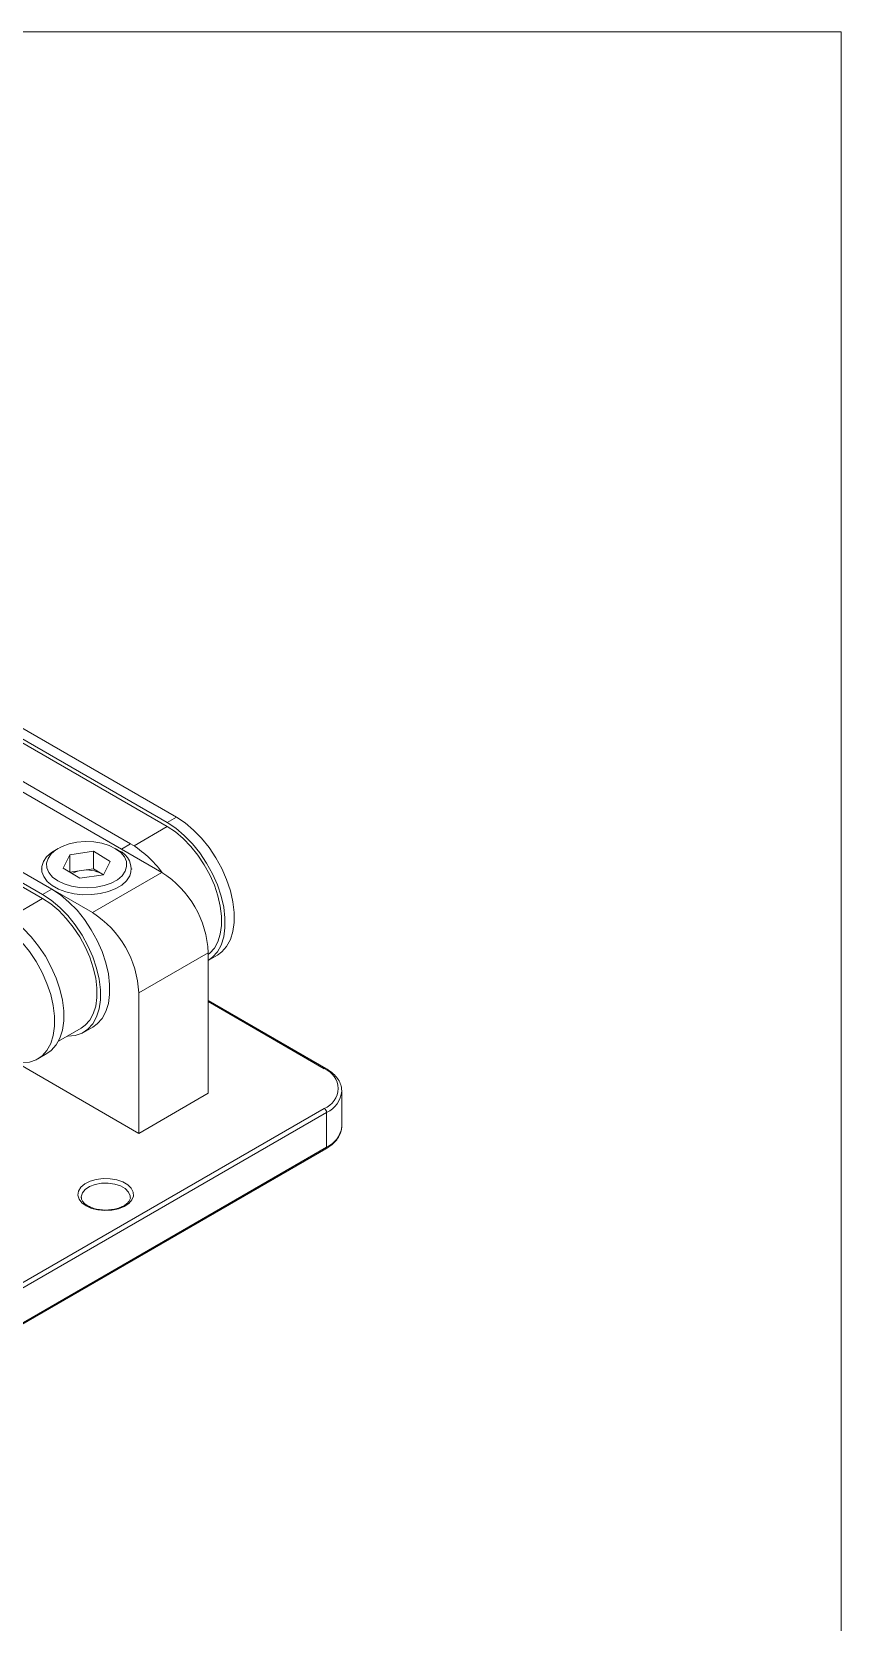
# Model space of a CAD drawing. Header units: millimetres. Extents: x 5 to 292, y 6 to 206.
# Drawn here: x 242.6 to 292, y 108.5 to 205.6 of the extents above; entities that cross this region are included whole.
import ezdxf

# ---------------------------------------------------------------- set-up
doc = ezdxf.new("R2010")
doc.units = ezdxf.units.MM

msp = doc.modelspace()

# ---------------------------------------------------------------- linework, layer by layer
at = {"color": 7, "linetype": 'Continuous', "lineweight": 0}
for p, q in [((5.021, 205.587), (292.021, 205.587)), ((292.021, 205.587), (292.021, 5.587))]:
    msp.add_line(p, q, dxfattribs=at)
at = {"color": 7, "linetype": 'Continuous', "lineweight": 15}
for p, q in [((208.147, 182.641), (251.422, 157.659)), ((250.53, 154.286), (202.305, 182.125)), ((207.582, 182.314), (250.857, 157.332)), ((207.582, 182.069), (250.857, 157.087)), ((204.78, 180.697), (248.055, 155.715)), ((205.345, 181.023), (248.62, 156.041)), ((246.287, 151.837), (198.062, 179.676)), ((243.246, 152.939), (199.971, 177.921)), ((243.246, 152.694), (199.971, 177.676)), ((243.812, 153.265), (200.537, 178.248)), ((251.422, 157.659), (250.857, 157.332)), ((244.201, 155.755), (243.988, 155.633)), ((244.908, 155.37), (244.499, 154.55)), ((246.343, 155.575), (244.908, 155.37)), ((244.908, 154.309), (244.908, 155.37)), ((246.343, 155.575), (247.368, 154.96)), ((246.343, 154.514), (246.343, 155.575)), ((247.878, 155.633), (247.666, 155.755)), ((248.62, 156.041), (248.055, 155.715)), ((243.183, 154.51), (243.183, 154.49)), ((245.524, 153.935), (244.499, 154.55)), ((245.626, 154.411), (244.908, 154.309)), ((246.343, 154.514), (245.626, 154.411)), ((246.343, 154.514), (246.856, 154.206)), ((246.958, 154.141), (247.368, 154.96)), ((248.683, 154.49), (248.683, 154.51)), ((244.908, 154.309), (244.907, 154.305)), ((246.958, 154.141), (245.524, 153.935)), ((250.53, 154.286), (246.287, 151.837)), ((246.954, 154.14), (246.856, 154.206)), ((246.856, 154.206), (246.96, 154.144)), ((243.246, 152.939), (243.812, 153.265)), ((253.358, 149.387), (249.115, 146.938)), ((253.358, 140.813), (253.358, 149.387)), ((253.358, 148.92), (253.922, 149.246)), ((249.115, 138.364), (249.115, 146.938)), ((260.55, 142.321), (253.358, 146.473)), ((244.213, 143.987), (245.596, 144.786)), ((245.746, 144.526), (246.312, 144.852)), ((242.944, 142.908), (243.51, 143.235)), ((241.847, 142.56), (249.115, 138.364)), ((253.358, 140.813), (249.115, 138.364)), ((261.518, 141.005), (261.52, 140.936)), ((261.52, 138.813), (261.52, 140.936)), ((237.993, 126.922), (260.45, 139.887)), ((260.592, 139.642), (238.134, 126.677)), ((260.592, 139.642), (260.592, 137.519)), ((261.517, 138.738), (261.52, 138.813)), ((238.092, 124.463), (260.55, 137.427)), ((238.134, 124.554), (260.592, 137.519)), ((245.6, 134.466), (245.601, 134.438)), ((248.6, 134.466), (248.6, 134.484))]:
    msp.add_line(p, q, dxfattribs=at)
at = {"color": 8, "linetype": 'Continuous', "lineweight": 15}
for p, q in [((250.857, 157.087), (248.826, 155.915)), ((241.216, 151.522), (243.246, 152.694)), ((260.45, 142.311), (253.358, 146.406))]:
    msp.add_line(p, q, dxfattribs=at)
at = {"color": 7, "linetype": 'Continuous', "lineweight": 15, "flags": 128}
for points in [[(250.857, 157.332), (251.383, 156.982), (251.899, 156.549), (252.391, 156.042), (252.848, 155.473), (253.261, 154.854), (253.621, 154.199), (253.918, 153.523), (254.148, 152.841), (254.303, 152.168), (254.382, 151.519), (254.382, 150.909), (254.303, 150.351), (254.148, 149.858), (253.918, 149.441), (253.621, 149.108), (253.356, 148.919)], [(251.422, 157.659), (251.949, 157.309), (252.464, 156.876), (252.956, 156.369), (253.414, 155.8), (253.827, 155.181), (254.186, 154.526), (254.484, 153.85), (254.713, 153.168), (254.869, 152.495), (254.948, 151.846), (254.948, 151.236), (254.869, 150.678), (254.713, 150.185), (254.484, 149.767), (254.186, 149.435), (253.922, 149.246)], [(250.857, 157.087), (251.352, 156.758), (251.836, 156.351), (252.299, 155.875), (252.729, 155.34), (253.117, 154.758), (253.455, 154.142), (253.735, 153.507), (253.95, 152.866), (254.097, 152.233), (254.171, 151.623), (254.171, 151.049), (254.097, 150.525), (253.95, 150.061), (253.735, 149.669), (253.455, 149.357), (253.358, 149.279)], [(243.988, 155.633), (243.784, 155.501), (243.491, 155.24), (243.291, 154.95), (243.193, 154.644), (243.2, 154.333), (243.313, 154.029), (243.526, 153.743), (243.832, 153.487), (244.218, 153.27), (244.67, 153.1), (245.171, 152.985), (245.701, 152.928), (246.24, 152.933), (246.767, 152.998), (247.263, 153.121), (247.707, 153.297), (248.083, 153.52), (248.376, 153.781), (248.576, 154.07), (248.576, 154.07)], [(248.287, 154.363), (248.377, 154.654), (248.36, 154.95), (248.237, 155.237), (248.013, 155.503), (247.698, 155.736), (247.307, 155.927), (246.855, 156.066), (246.363, 156.148), (245.852, 156.169), (245.344, 156.128), (244.863, 156.028), (244.428, 155.871), (244.059, 155.666), (243.772, 155.421), (243.579, 155.147), (243.49, 154.856), (243.507, 154.561), (243.63, 154.274), (243.853, 154.008), (244.168, 153.774), (244.56, 153.584), (245.012, 153.445), (245.504, 153.363), (246.015, 153.342), (246.522, 153.382), (247.004, 153.483), (247.439, 153.639), (247.808, 153.844), (248.095, 154.089), (248.287, 154.363)], [(244.743, 144.293), (244.78, 144.292), (245.238, 144.333), (245.651, 144.475), (246.011, 144.715), (246.308, 145.047), (246.537, 145.465), (246.693, 145.958), (246.772, 146.516), (246.772, 147.126), (246.693, 147.775), (246.537, 148.448), (246.308, 149.13), (246.011, 149.806), (245.651, 150.461), (245.238, 151.08), (244.78, 151.649), (244.288, 152.156), (243.773, 152.589), (243.246, 152.939)], [(245.596, 144.786), (245.845, 144.963), (246.124, 145.276), (246.34, 145.668), (246.486, 146.132), (246.56, 146.656), (246.56, 147.23), (246.486, 147.84), (246.34, 148.472), (246.124, 149.114), (245.845, 149.749), (245.507, 150.364), (245.118, 150.946), (244.688, 151.481), (244.226, 151.958), (243.742, 152.365), (243.246, 152.694)], [(246.312, 144.852), (246.576, 145.041), (246.874, 145.374), (247.103, 145.791), (247.259, 146.284), (247.338, 146.842), (247.338, 147.453), (247.259, 148.101), (247.103, 148.774), (246.874, 149.457), (246.576, 150.133), (246.217, 150.787), (245.804, 151.406), (245.346, 151.976), (244.854, 152.482), (244.339, 152.916), (243.812, 153.265)], [(243.51, 143.235), (243.774, 143.424), (244.072, 143.756), (244.301, 144.174), (244.457, 144.667), (244.536, 145.225), (244.536, 145.835), (244.457, 146.484), (244.301, 147.157), (244.072, 147.839), (243.774, 148.515), (243.415, 149.17), (243.002, 149.789), (242.544, 150.358), (242.052, 150.865), (241.537, 151.298), (241.01, 151.648)], [(241.911, 142.677), (241.978, 142.675), (242.436, 142.716), (242.849, 142.858), (243.209, 143.097), (243.506, 143.43), (243.736, 143.847), (243.891, 144.34), (243.97, 144.898), (243.97, 145.508), (243.891, 146.157), (243.736, 146.83), (243.506, 147.512), (243.209, 148.188), (242.849, 148.843), (242.436, 149.462), (241.978, 150.031), (241.487, 150.538), (240.971, 150.972), (240.444, 151.321)], [(245.898, 133.935), (245.637, 134.129), (245.468, 134.355), (245.401, 134.598), (245.441, 134.843), (245.585, 135.075), (245.825, 135.278), (246.145, 135.441), (246.524, 135.552), (246.94, 135.606), (247.366, 135.598), (247.775, 135.53), (248.142, 135.404), (248.443, 135.231), (248.66, 135.019), (248.779, 134.783), (248.792, 134.537), (248.7, 134.297), (248.506, 134.077), (248.224, 133.893), (247.872, 133.755), (247.471, 133.671), (247.047, 133.648), (246.626, 133.687), (246.235, 133.784), (245.898, 133.935)]]:
    msp.add_lwpolyline(points, dxfattribs=at)
at = {"color": 8, "linetype": 'Continuous', "lineweight": 15, "flags": 128}
msp.add_lwpolyline([(248.6, 134.484), (248.592, 134.554), (248.495, 134.783), (248.295, 134.989), (248.006, 135.156), (247.65, 135.271), (247.253, 135.327), (246.845, 135.319), (246.456, 135.248), (246.114, 135.118), (245.846, 134.941), (245.67, 134.728), (245.601, 134.495), (245.6, 134.466)], dxfattribs=at)
at = {"color": 7, "linetype": 'Continuous', "lineweight": 15}
for centre, radius, start, end in [((247.412, 154.488), 1.236, 340.26909, 67.83689), ((245.146, 150.331), 6.684, 36.22369, 58.68593), ((245.826, 152.78), 1.643, 97.01144, 118.4982), ((245.938, 152.491), 1.945, 61.85007, 99.23838), ((247.243, 149.123), 6.121, 2.47633, 57.52367), ((243, 146.673), 6.121, 2.47633, 57.52367), ((259.99, 141.099), 1.297, 290.78341, 69.21653), ((260.285, 139.628), 0.307, 2.60587, 57.39405)]:
    msp.add_arc(centre, radius, start, end, dxfattribs=at)
at = {"color": 8, "linetype": 'Continuous', "lineweight": 15}
for centre, radius, start, end in [((260.508, 142.236), 0.0953, 63.83941, 127.45657), ((259.934, 141.094), 1.594, 294.37467, 354.30523), ((259.913, 138.995), 1.625, 294.67879, 350.89064), ((260.495, 137.507), 0.097, 304.43967, 6.87137)]:
    msp.add_arc(centre, radius, start, end, dxfattribs=at)
at = {"color": 7, "linetype": 'Continuous', "lineweight": 15}
for points, knots in [([(261.508, 141.013), (261.502, 141.093), (261.487, 141.283), (261.358, 141.572), (261.143, 141.869), (260.869, 142.122), (260.648, 142.26), (260.55, 142.321)], [0, 0, 0, 0, 0.15671, 0.374258, 0.594894, 0.820672, 1, 1, 1, 1]), ([(260.55, 137.427), (260.618, 137.468), (260.814, 137.588), (261.087, 137.818), (261.329, 138.123), (261.479, 138.431), (261.5, 138.638), (261.509, 138.728)], [0, 0, 0, 0, 0.123132, 0.356939, 0.590597, 0.820979, 1, 1, 1, 1]), ([(245.998, 133.945), (245.957, 133.97), (245.838, 134.044), (245.699, 134.183), (245.613, 134.327), (245.61, 134.411), (245.609, 134.445)], [0, 0, 0, 0, 0.1639058, 0.477261, 0.7917786, 1, 1, 1, 1]), ([(248.596, 134.48), (248.598, 134.474), (248.612, 134.409), (248.57, 134.296), (248.452, 134.122), (248.25, 133.962), (247.972, 133.826), (247.641, 133.73), (247.277, 133.681), (246.9, 133.683), (246.537, 133.736), (246.227, 133.826), (246.068, 133.909), (245.998, 133.945)], [0, 0, 0, 0, 0.011125, 0.123507, 0.218569, 0.320197, 0.419846, 0.519498, 0.619723, 0.720339, 0.820957, 0.921021, 1, 1, 1, 1])]:
    msp.add_open_spline(points, degree=3, knots=knots, dxfattribs=at)

doc.saveas('drawing.dxf')
